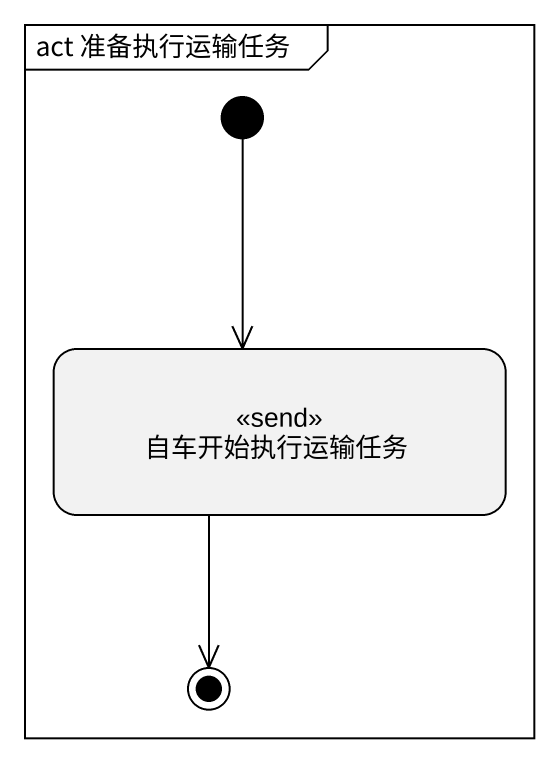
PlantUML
@startuml
mainframe act 准备执行运输任务
hide empty description
state 自车开始执行运输任务 <<send>>
[*] --> 自车开始执行运输任务
自车开始执行运输任务 --> [*]
@enduml
